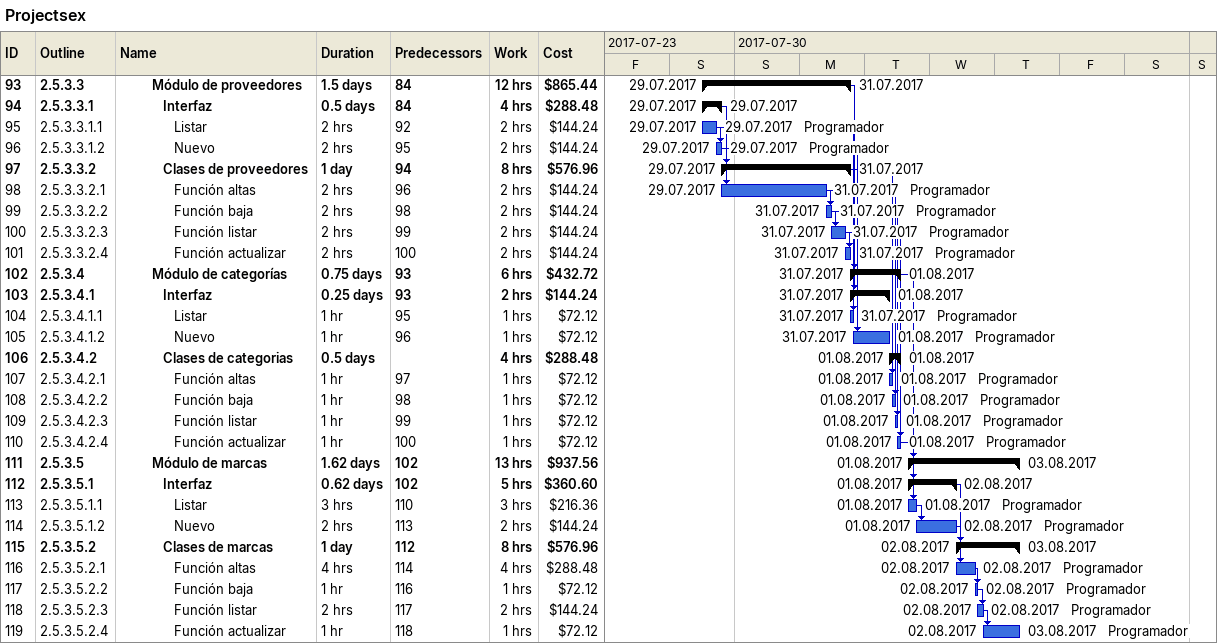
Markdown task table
Projectsex

| ID | WBS | Task | Duration | Start | Finish | Predecessors | Resources | Work (h) | Cost ($) |
|---|---|---|---|---|---|---|---|---|---|
| 93 | 2.5.3.3 | **Módulo de proveedores** | 1.5d | 2017-07-29 | 2017-07-31 | 84 |  | 12 | 865.44 |
| 94 | 2.5.3.3.1 | **Interfaz** | 0.5d | 2017-07-29 | 2017-07-29 | 84 |  | 4 | 288.48 |
| 95 | 2.5.3.3.1.1 | Listar | 2h | 2017-07-29 | 2017-07-29 | 92 | Programador | 2 | 144.24 |
| 96 | 2.5.3.3.1.2 | Nuevo | 2h | 2017-07-29 | 2017-07-29 | 95 | Programador | 2 | 144.24 |
| 97 | 2.5.3.3.2 | **Clases de proveedores** | 1d | 2017-07-29 | 2017-07-31 | 94 |  | 8 | 576.96 |
| 98 | 2.5.3.3.2.1 | Función altas | 2h | 2017-07-29 | 2017-07-31 | 96 | Programador | 2 | 144.24 |
| 99 | 2.5.3.3.2.2 | Función baja | 2h | 2017-07-31 | 2017-07-31 | 98 | Programador | 2 | 144.24 |
| 100 | 2.5.3.3.2.3 | Función listar | 2h | 2017-07-31 | 2017-07-31 | 99 | Programador | 2 | 144.24 |
| 101 | 2.5.3.3.2.4 | Función actualizar | 2h | 2017-07-31 | 2017-07-31 | 100 | Programador | 2 | 144.24 |
| 102 | 2.5.3.4 | **Módulo de categorías** | 0.75d | 2017-07-31 | 2017-08-01 | 93 |  | 6 | 432.72 |
| 103 | 2.5.3.4.1 | **Interfaz** | 0.25d | 2017-07-31 | 2017-08-01 | 93 |  | 2 | 144.24 |
| 104 | 2.5.3.4.1.1 | Listar | 1h | 2017-07-31 | 2017-07-31 | 95 | Programador | 1 | 72.12 |
| 105 | 2.5.3.4.1.2 | Nuevo | 1h | 2017-07-31 | 2017-08-01 | 96 | Programador | 1 | 72.12 |
| 106 | 2.5.3.4.2 | **Clases de categorias** | 0.5d | 2017-08-01 | 2017-08-01 |  |  | 4 | 288.48 |
| 107 | 2.5.3.4.2.1 | Función altas | 1h | 2017-08-01 | 2017-08-01 | 97 | Programador | 1 | 72.12 |
| 108 | 2.5.3.4.2.2 | Función baja | 1h | 2017-08-01 | 2017-08-01 | 98 | Programador | 1 | 72.12 |
| 109 | 2.5.3.4.2.3 | Función listar | 1h | 2017-08-01 | 2017-08-01 | 99 | Programador | 1 | 72.12 |
| 110 | 2.5.3.4.2.4 | Función actualizar | 1h | 2017-08-01 | 2017-08-01 | 100 | Programador | 1 | 72.12 |
| 111 | 2.5.3.5 | **Módulo de marcas** | 1.62d | 2017-08-01 | 2017-08-03 | 102 |  | 13 | 937.56 |
| 112 | 2.5.3.5.1 | **Interfaz** | 0.62d | 2017-08-01 | 2017-08-02 | 102 |  | 5 | 360.60 |
| 113 | 2.5.3.5.1.1 | Listar | 3h | 2017-08-01 | 2017-08-01 | 110 | Programador | 3 | 216.36 |
| 114 | 2.5.3.5.1.2 | Nuevo | 2h | 2017-08-01 | 2017-08-02 | 113 | Programador | 2 | 144.24 |
| 115 | 2.5.3.5.2 | **Clases de marcas** | 1d | 2017-08-02 | 2017-08-03 | 112 |  | 8 | 576.96 |
| 116 | 2.5.3.5.2.1 | Función altas | 4h | 2017-08-02 | 2017-08-02 | 114 | Programador | 4 | 288.48 |
| 117 | 2.5.3.5.2.2 | Función baja | 1h | 2017-08-02 | 2017-08-02 | 116 | Programador | 1 | 72.12 |
| 118 | 2.5.3.5.2.3 | Función listar | 2h | 2017-08-02 | 2017-08-02 | 117 | Programador | 2 | 144.24 |
| 119 | 2.5.3.5.2.4 | Función actualizar | 1h | 2017-08-02 | 2017-08-03 | 118 | Programador | 1 | 72.12 |
